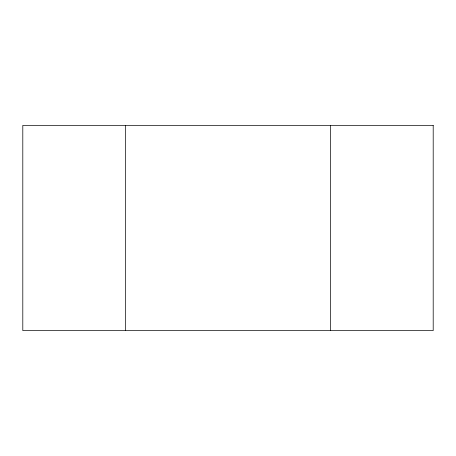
<?xml version="1.0" encoding="UTF-8"?>
<svg xmlns="http://www.w3.org/2000/svg" width="456" height="456" viewBox="0 0 456 456"><rect width="100%" height="100%" fill="white"/><g stroke="black" fill="none" stroke-linecap="round" stroke-linejoin="round"><path stroke-width="0.68" d="M330.6 125.4L330.6 330.6M125.4 125.4L125.4 330.6M433.2 125.4L22.8 125.4L22.8 330.6L433.2 330.6L433.2 125.4"/></g></svg>
